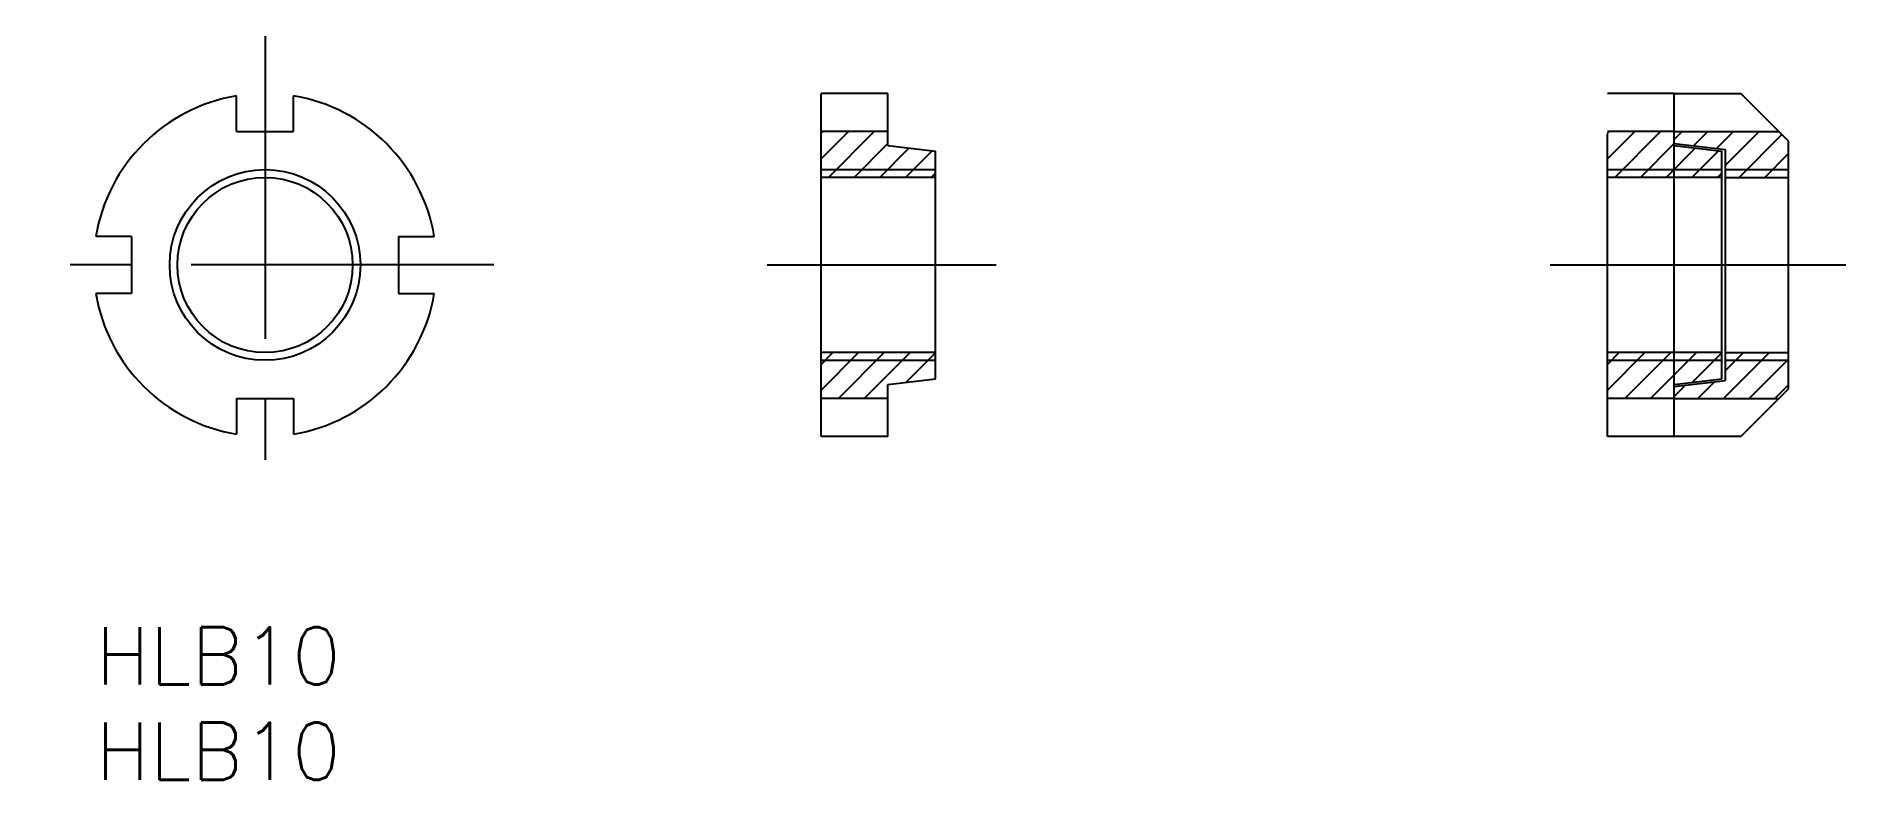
# Model space of a CAD drawing. Extents: x -3.1 to 91.8, y -8 to 31.
import ezdxf

# ---------------------------------------------------------------- set-up
doc = ezdxf.new("R2010")
doc.units = 0
doc.header["$LTSCALE"] = 0.5
doc.linetypes.add('CENTER', pattern=[50.8, 31.75, -6.35, 6.35, -6.35])
doc.linetypes.add('PHANTOM', pattern=[63.5, 31.75, -6.35, 6.35, -6.35, 6.35, -6.35])
for name, color, linetype in [('MSM_CENTER', 1, 'CENTER'), ('MSM_CONTINUOUS', 7, 'CONTINUOUS'), ('MSM_IMAGINARY', 6, 'PHANTOM'), ('MSM_NARROW', 5, 'CONTINUOUS'), ('MSM_PART_NUMBER', 7, 'CONTINUOUS')]:
    doc.layers.add(name, color=color, linetype=linetype)
doc.styles.get("Standard").update_dxf_attribs({"font": 'txt.shx', "height": 3, "bigfont": 'bigfont.shx'})

# ---------------------------------------------------------------- blocks, each defined once
blk = doc.blocks.new('*U19')
at = {"layer": 'MSM_PART_NUMBER'}
blk.add_text('HLB10', height=3, dxfattribs=at).set_placement((0, -3))
blk = doc.blocks.new('*U20')
at = {"layer": 'MSM_PART_NUMBER'}
blk.add_text('HLB10', height=3, dxfattribs=at).set_placement((0, -8))

msp = doc.modelspace()

# ---------------------------------------------------------------- linework, layer by layer
at = {"layer": 'MSM_CENTER'}
for p, q in [((8.874, 31), (8.874, 7)), ((20.874, 19), (-3.126, 19)), ((35.205, 19), (47.205, 19)), ((76.263, 19), (91.763, 19))]:
    msp.add_line(p, q, dxfattribs=at)
at = {"layer": 'MSM_CONTINUOUS'}
for p, q in [((7.374, 26), (7.374, 27.874)), ((10.374, 26), (10.374, 27.874)), ((38.03, 10), (38.03, 28)), ((41.53, 28), (38.03, 28)), ((41.53, 25.275), (41.53, 28)), ((82.763, 10), (82.763, 28)), ((82.763, 28), (86.263, 28)), ((88.763, 25.5), (86.263, 28)), ((7.374, 26), (10.374, 26)), ((41.53, 26), (38.03, 26)), ((82.763, 26), (88.263, 26)), ((41.53, 25.275), (44.03, 24.974)), ((44.03, 13.026), (44.03, 24.974)), ((82.763, 25.375), (85.463, 25.05)), ((85.463, 12.95), (85.463, 25.05)), ((88.763, 12.5), (88.763, 25.5)), ((44.03, 23.594), (38.03, 23.594)), ((85.463, 23.594), (88.763, 23.594)), ((1.874, 20.5), (0, 20.5)), ((1.874, 20.5), (1.874, 17.5)), ((15.874, 20.5), (15.874, 17.5)), ((15.874, 20.5), (17.748, 20.5)), ((1.874, 17.5), (0, 17.5)), ((15.874, 17.5), (17.748, 17.5)), ((44.03, 14.406), (38.03, 14.406)), ((85.463, 14.406), (88.763, 14.406)), ((41.53, 12.725), (44.03, 13.026)), ((41.53, 10), (41.53, 12.725)), ((82.763, 12.625), (85.463, 12.95)), ((88.763, 12.5), (86.263, 10)), ((7.374, 12), (10.374, 12)), ((7.374, 12), (7.374, 10.126)), ((10.374, 12), (10.374, 10.126)), ((41.53, 12), (38.03, 12)), ((82.763, 12), (88.263, 12)), ((41.53, 10), (38.03, 10)), ((86.263, 10), (82.763, 10))]:
    msp.add_line(p, q, dxfattribs=at)
msp.add_circle((8.874, 19), 4.594, dxfattribs=at)
for start, end in [(99.59407, 170.40593), (9.59407, 80.40593), (189.59407, 260.40593), (279.59407, 350.40593)]:
    msp.add_arc((8.874, 19), 9, start, end, dxfattribs=at)
at = {"layer": 'MSM_IMAGINARY'}
for p, q in [((79.263, 10), (79.263, 28)), ((82.763, 28), (79.263, 28)), ((82.763, 26), (79.263, 26)), ((79.263, 25.906), (79.357, 26)), ((79.263, 24.559), (80.704, 26)), ((79.645, 23.594), (82.051, 26)), ((80.992, 23.594), (82.763, 25.365)), ((82.339, 23.594), (83.885, 25.14)), ((82.763, 25.275), (85.263, 24.974)), ((83.686, 23.594), (85.087, 24.995)), ((85.263, 13.026), (85.263, 24.974)), ((79.263, 24), (85.263, 24)), ((85.033, 23.594), (85.263, 23.824)), ((85.263, 23.594), (79.263, 23.594)), ((85.263, 14.406), (79.263, 14.406)), ((79.263, 13.783), (79.886, 14.406)), ((79.263, 12.436), (81.233, 14.406)), ((80.174, 12), (82.58, 14.406)), ((81.521, 12), (83.927, 14.406)), ((83.707, 12.839), (85.263, 14.395)), ((79.263, 14), (85.263, 14)), ((82.763, 12.725), (85.263, 13.026)), ((85.238, 13.023), (85.263, 13.048)), ((82.763, 12), (79.263, 12)), ((82.763, 10), (79.263, 10))]:
    msp.add_line(p, q, dxfattribs=at)
at = {"layer": 'MSM_NARROW'}
for p, q in [((38.03, 25.906), (38.123, 26)), ((38.03, 24.559), (39.47, 26)), ((38.411, 23.594), (40.817, 26)), ((82.763, 25.58), (83.183, 26)), ((83.783, 25.252), (84.53, 26)), ((84.985, 25.108), (85.878, 26)), ((85.463, 24.238), (87.225, 26)), ((86.166, 23.594), (88.417, 25.846)), ((39.758, 23.594), (41.53, 25.365)), ((41.105, 23.594), (42.651, 25.14)), ((42.453, 23.594), (43.854, 24.995)), ((87.513, 23.594), (88.763, 24.844)), ((38.03, 24), (44.03, 24)), ((43.8, 23.594), (44.03, 23.824)), ((85.463, 24), (88.763, 24)), ((38.03, 13.783), (38.653, 14.406)), ((38.03, 12.436), (40, 14.406)), ((38.941, 12), (41.347, 14.406)), ((40.288, 12), (42.694, 14.406)), ((42.473, 12.839), (44.03, 14.395)), ((85.348, 12), (87.754, 14.406)), ((85.463, 13.462), (86.407, 14.406)), ((38.03, 14), (44.03, 14)), ((85.463, 14), (88.763, 14)), ((86.695, 12), (88.763, 14.068)), ((44.005, 13.023), (44.03, 13.048)), ((82.763, 12.109), (83.349, 12.696)), ((84.001, 12), (84.877, 12.876)), ((88.042, 12), (88.763, 12.721))]:
    msp.add_line(p, q, dxfattribs=at)
msp.add_circle((8.874, 19), 5, dxfattribs=at)

# ---------------------------------------------------------------- block references
at = {"layer": 'MSM_CONTINUOUS'}
for name in ['*U19', '*U20']:
    msp.add_blockref(name, (0, 0), dxfattribs=at)

doc.saveas('drawing.dxf')
